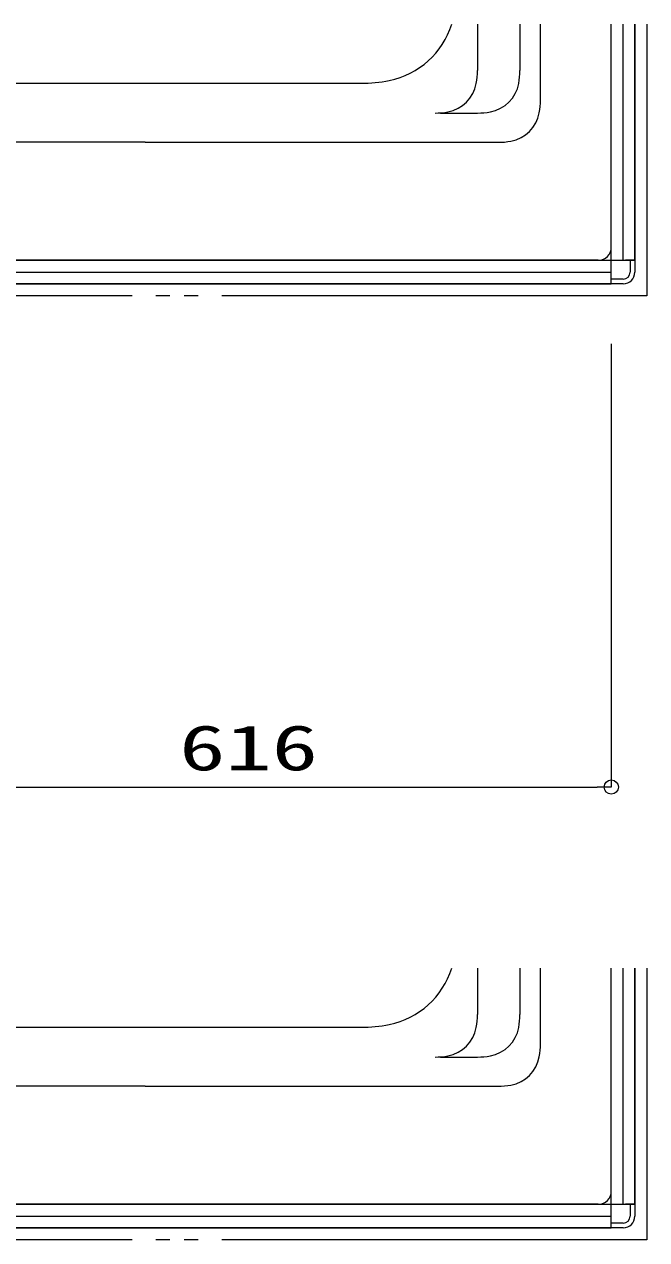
# Model space of a CAD drawing. Units: millimetres on the paper. Extents: x -305 to 305, y -152 to 152.
# Drawn here: x -77.3 to -50.9, y -71.4 to -19.9 of the extents above; entities that cross this region are included whole.
import ezdxf
from ezdxf.enums import TextEntityAlignment as Align

# ---------------------------------------------------------------- set-up
doc = ezdxf.new("R2010")
doc.units = ezdxf.units.MM
doc.linetypes.add('LONG_DOUBLE_CHAIN', pattern=[21.8, 18, -1, 0.6, -0.6, 0.6, -1])
doc.layers.add('0-0_0', color=7, linetype='Continuous', lineweight=9)
doc.layers.add('0-1_VIEW0001', color=7, linetype='Continuous', lineweight=9)
doc.styles.add('ＭＳ ゴシック', font='')
doc.styles.get('ＭＳ ゴシック').set_extended_font_data('MS Gothic')

# ---------------------------------------------------------------- blocks, each defined once
blk = doc.blocks.new('_ORIGIN')
at = {"layer": '0-0_0'}
blk.add_line((0, 0), (-1, 0), dxfattribs=at)
blk.add_circle((0, 0), 0.5, dxfattribs=at)

msp = doc.modelspace()

# ---------------------------------------------------------------- linework, layer by layer
at = {"layer": '0-0_0'}
for p, q in [((-52.434, -33.467), (-52.434, -52.246)), ((-82.639, -52.246), (-53.034, -52.246))]:
    msp.add_line(p, q, dxfattribs=at)
at = {"layer": '0-1_VIEW0001'}
for p, q in [((-58.103, -19.927), (-58.103, -21.89)), ((-56.303, -19.927), (-56.303, -21.89)), ((-55.434, -23.129), (-55.434, -19.927)), ((-52.434, -30.927), (-52.434, -19.927)), ((-52.434, -29.377), (-52.434, -19.927)), ((-51.934, -29.927), (-51.934, -19.927)), ((-51.434, -19.927), (-51.434, -29.927)), ((-78.837, -22.427), (-63.032, -22.427)), ((-59.676, -23.687), (-58.101, -23.687)), ((-72.184, -24.927), (-85.136, -24.927)), ((-72.184, -24.927), (-57.232, -24.927)), ((-52.984, -29.927), (-91.684, -29.927)), ((-51.434, -29.927), (-51.834, -29.927)), ((-51.634, -29.927), (-51.634, -30.427)), ((-51.434, -29.927), (-51.434, -30.427)), ((-102.468, -30.427), (-52.434, -30.427)), ((-52.434, -30.927), (-52.434, -30.527)), ((-51.934, -30.727), (-52.434, -30.727)), ((-102.468, -30.927), (-52.434, -30.927)), ((-52.434, -30.927), (-102.412, -30.927)), ((-51.934, -30.927), (-52.434, -30.927)), ((-58.103, -59.927), (-58.103, -61.89)), ((-56.303, -59.927), (-56.303, -61.89)), ((-55.434, -63.129), (-55.434, -59.927)), ((-52.434, -70.927), (-52.434, -59.927)), ((-52.434, -69.377), (-52.434, -59.927)), ((-51.934, -69.927), (-51.934, -59.927)), ((-51.434, -59.927), (-51.434, -69.927)), ((-78.837, -62.427), (-63.032, -62.427)), ((-59.676, -63.687), (-58.101, -63.687)), ((-72.184, -64.927), (-85.136, -64.927)), ((-72.184, -64.927), (-57.232, -64.927)), ((-52.984, -69.927), (-91.684, -69.927)), ((-51.434, -69.927), (-51.834, -69.927)), ((-51.634, -69.927), (-51.634, -70.427)), ((-51.434, -69.927), (-51.434, -70.427)), ((-107.509, -70.427), (-52.434, -70.427)), ((-52.434, -70.927), (-52.434, -70.527)), ((-107.509, -70.927), (-52.434, -70.927)), ((-52.434, -70.927), (-107.509, -70.927)), ((-51.934, -70.727), (-52.434, -70.727)), ((-51.934, -70.927), (-52.434, -70.927))]:
    msp.add_line(p, q, dxfattribs=at)
at = {"layer": '0-1_VIEW0001', "linetype": 'LONG_DOUBLE_CHAIN'}
for p, q in [((-50.934, -19.927), (-50.934, -31.427)), ((-50.934, -31.427), (-102.275, -31.427)), ((-50.934, -59.927), (-50.934, -71.427)), ((-50.934, -71.427), (-107.509, -71.427))]:
    msp.add_line(p, q, dxfattribs=at)
at = {"layer": '0-1_VIEW0001'}
for points in [[(-102.468, -29.927), (-51.434, -29.927), (-51.434, -19.927)], [(-107.559, -69.927), (-51.434, -69.927), (-51.434, -59.927)]]:
    msp.add_lwpolyline(points, dxfattribs=at)
for centre, radius, start, end in [((-62.534, -18.877), 3.5, 281.4783, 342.5372), ((-61.103, -21.89), 3, 349.5247, 0), ((-59.303, -21.89), 3, 349.5247, 0), ((-63.032, -16.427), 6, 270, 281.4783), ((-59.628, -22.162), 1.5, 280.4753, 349.5247), ((-57.828, -22.162), 1.5, 280.4753, 349.5247), ((-58.434, -23.129), 3, 349.5247, 0), ((-59.901, -20.687), 3, 270, 280.4753), ((-58.101, -20.687), 3, 270, 280.4753), ((-56.959, -23.402), 1.5, 280.4753, 349.5247), ((-57.232, -21.927), 3, 270, 280.4753), ((-52.984, -29.377), 0.55, 270, 0), ((-51.934, -30.427), 0.3, 270, 0), ((-51.934, -30.427), 0.5, 270, 0), ((-62.534, -58.877), 3.5, 281.4783, 342.5372), ((-63.032, -56.427), 6, 270, 281.4783), ((-61.103, -61.89), 3, 349.5247, 0), ((-59.303, -61.89), 3, 349.5247, 0), ((-59.628, -62.162), 1.5, 280.4753, 349.5247), ((-57.828, -62.162), 1.5, 280.4753, 349.5247), ((-58.434, -63.129), 3, 349.5247, 0), ((-59.901, -60.687), 3, 270, 280.4753), ((-58.101, -60.687), 3, 270, 280.4753), ((-56.959, -63.402), 1.5, 280.4753, 349.5247), ((-57.232, -61.927), 3, 270, 280.4753), ((-52.984, -69.377), 0.55, 270, 0), ((-51.934, -70.427), 0.3, 270, 0), ((-51.934, -70.427), 0.5, 270, 0)]:
    msp.add_arc(centre, radius, start, end, dxfattribs=at)

# ---------------------------------------------------------------- block references
at = {"layer": '0-0_0', "xscale": 0.6, "yscale": 0.6}
msp.add_blockref('_ORIGIN', (-52.434, -52.246), dxfattribs=at)

# ---------------------------------------------------------------- texts
at = {"layer": '0-0_0', "style": 'ＭＳ ゴシック', "width": 1.5}
msp.add_text('616', height=1.921, dxfattribs=at).set_placement((-70.74, -52.116), align=Align.BOTTOM_LEFT)

doc.saveas('drawing.dxf')
